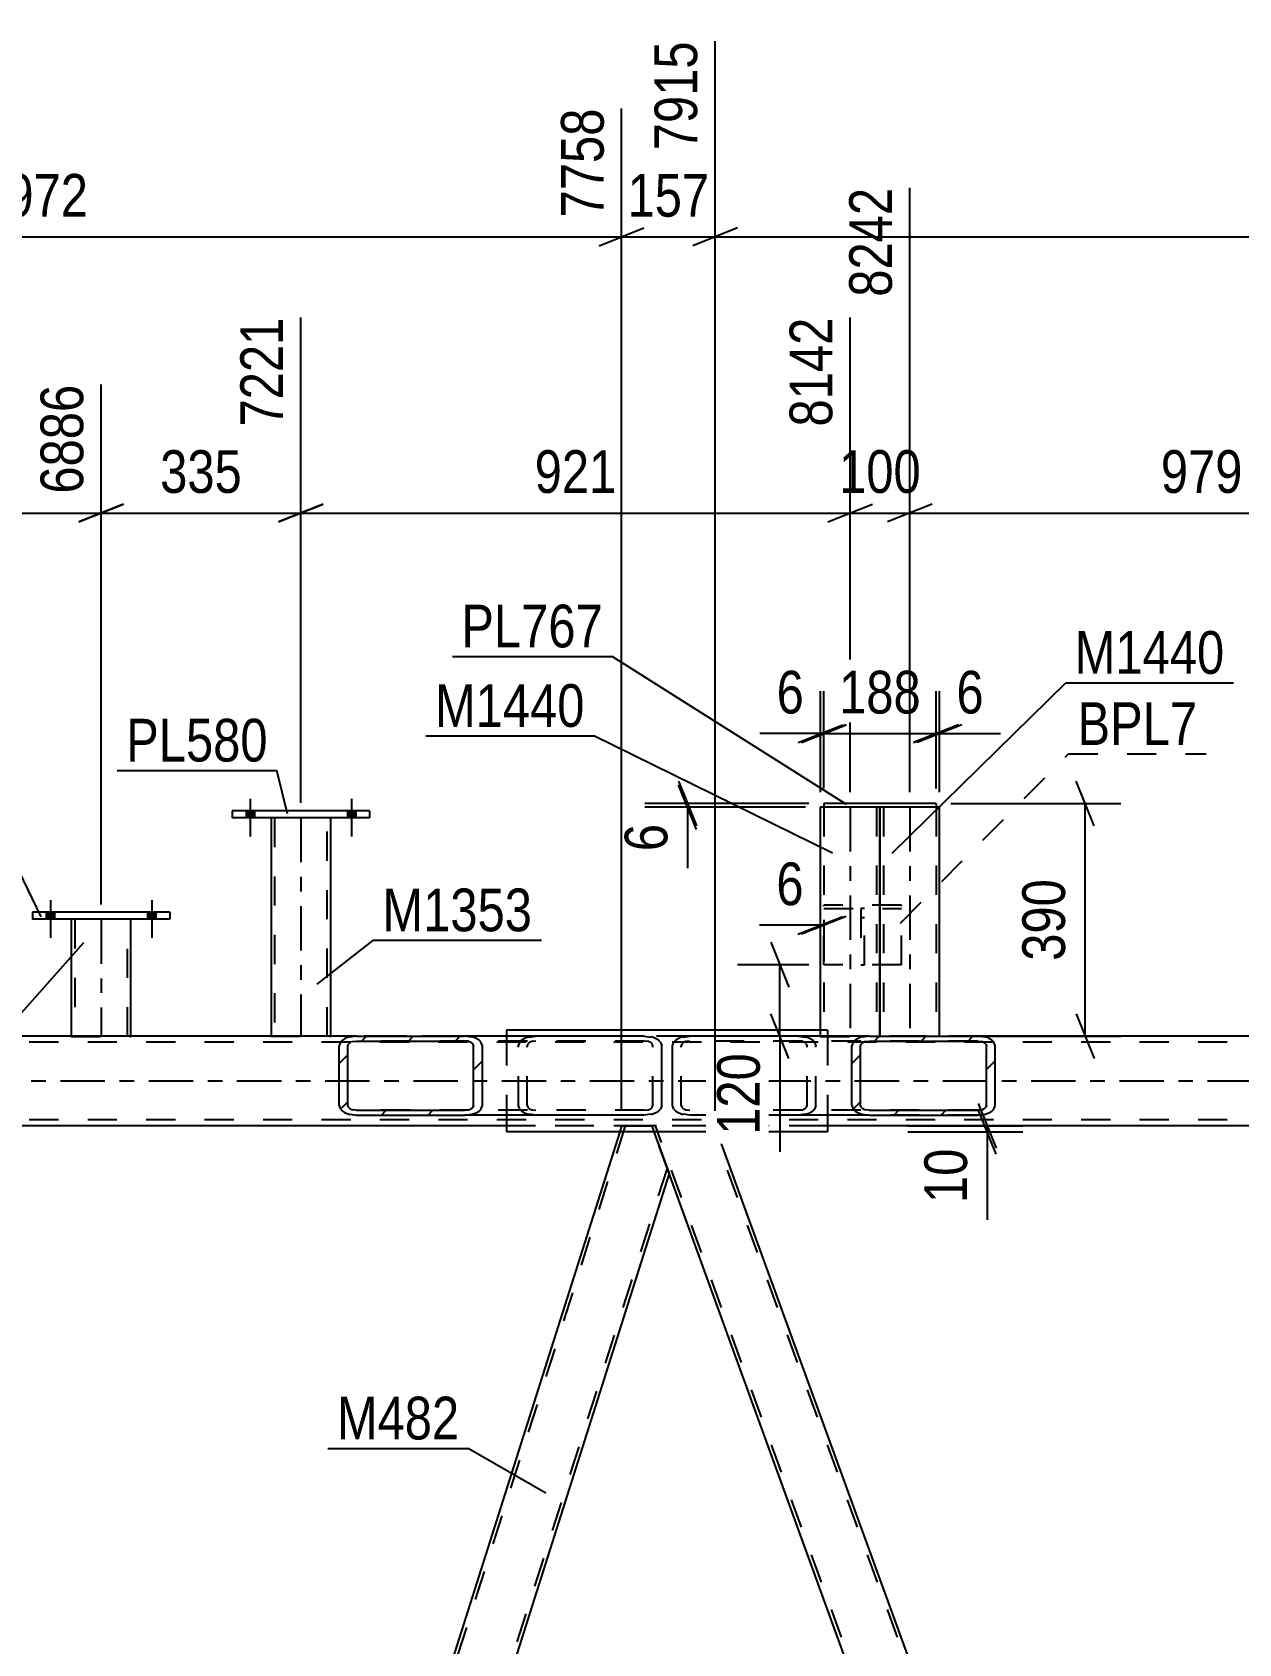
# Model space of a CAD drawing. Header units: millimetres. Extents: x -815 to 374, y -743 to 98.
# Drawn here: x -506.4 to -425.4, y -177.7 to -69.6 of the extents above; entities that cross this region are included whole.
import ezdxf

# ---------------------------------------------------------------- set-up
doc = ezdxf.new("R2010")
doc.units = ezdxf.units.MM
doc.linetypes.add('DXK_LINE_DOT2', pattern=[3.9198, 1.9599, -1.9599])
doc.linetypes.add('DXK_LINE_DOT3', pattern=[5.9187, 2.979, -0.9799, 0.9799, -0.9799])
doc.styles.add('Arial Narrow', font='ARIALN.TTF', dxfattribs={"height": 0.2})

# ---------------------------------------------------------------- blocks, each defined once
blk = doc.blocks.new('Bolt-232933173-46888 - 7159')
at = {"linetype": 'Continuous'}
for points in [[(-504.86, -128.61), (-505.42, -128.61), (-505.42, -129.09), (-504.86, -129.09)], [(-504.86, -128.61), (-505.42, -128.61), (-505.42, -129.09), (-504.86, -129.09)], [(-498.06, -128.61), (-498.62, -128.61), (-498.62, -129.09), (-498.06, -129.09)], [(-498.06, -128.61), (-498.62, -128.61), (-498.62, -129.09), (-498.06, -129.09)]]:
    blk.add_hatch(color=1, dxfattribs=at).paths.add_polyline_path(points)
at = {"color": 1, "linetype": 'Continuous'}
for p, q in [((-505.14, -127.81), (-505.14, -130.33)), ((-505.14, -127.81), (-505.14, -130.33)), ((-498.34, -127.81), (-498.34, -130.33)), ((-498.34, -127.81), (-498.34, -130.33)), ((-505.42, -128.61), (-505.42, -129.09)), ((-505.42, -128.61), (-505.42, -129.09)), ((-504.86, -128.61), (-504.86, -129.09)), ((-504.86, -128.61), (-504.86, -129.09)), ((-498.62, -128.61), (-498.62, -129.09)), ((-498.62, -128.61), (-498.62, -129.09)), ((-498.06, -128.61), (-498.06, -129.09)), ((-498.06, -128.61), (-498.06, -129.09))]:
    blk.add_line(p, q, dxfattribs=at)
blk = doc.blocks.new('Part-232933173-46795 - 7159')
at = {"color": 2, "linetype": 'Continuous'}
for p, q in [((-449.5, -121.57), (-449.5, -136.93)), ((-445.98, -121.57), (-449.42, -121.57)), ((-445.5, -121.57), (-445.98, -121.57)), ((-445.5, -136.93), (-445.5, -121.57))]:
    blk.add_line(p, q, dxfattribs=at)
at = {"color": 7, "linetype": 'DXK_LINE_DOT2'}
for p, q in [((-449.42, -121.57), (-449.5, -121.57)), ((-449.26, -121.57), (-449.26, -136.93)), ((-449.26, -121.57), (-449.24, -121.57)), ((-445.74, -121.57), (-445.74, -136.93)), ((-449.5, -136.93), (-449.5, -136.93)), ((-449.5, -136.93), (-445.5, -136.93)), ((-445.5, -136.93), (-445.5, -136.93)), ((-445.5, -136.93), (-445.5, -136.93))]:
    blk.add_line(p, q, dxfattribs=at)
at = {"color": 7, "linetype": 'DXK_LINE_DOT3'}
blk.add_line((-447.5, -121.57), (-447.5, -136.93), dxfattribs=at)
blk = doc.blocks.new('Part-232933173-7310 - 7159')
at = {"color": 2, "linetype": 'Continuous'}
for p, q in [((-474.55, -136.53), (-474.55, -136.93)), ((-453.01, -136.53), (-474.55, -136.53)), ((-453.01, -136.53), (-453.01, -136.93)), ((-474.55, -142.21), (-474.55, -143.33)), ((-453.01, -142.21), (-453.01, -143.33)), ((-453.01, -143.33), (-474.55, -143.33))]:
    blk.add_line(p, q, dxfattribs=at)
at = {"color": 7, "linetype": 'DXK_LINE_DOT2'}
for p, q in [((-474.55, -136.93), (-474.55, -142.21)), ((-453.01, -136.93), (-453.01, -142.21))]:
    blk.add_line(p, q, dxfattribs=at)
blk = doc.blocks.new('Part-232933173-46830 - 7159')
at = {"color": 2, "linetype": 'Continuous'}
for p, q in [((-453.5, -121.57), (-453.5, -136.53)), ((-453.46, -121.57), (-453.5, -121.57)), ((-449.57, -121.57), (-453.46, -121.57)), ((-449.5, -136.93), (-449.5, -121.57))]:
    blk.add_line(p, q, dxfattribs=at)
at = {"color": 7, "linetype": 'DXK_LINE_DOT2'}
for p, q in [((-453.26, -121.57), (-453.26, -136.94)), ((-453.26, -121.57), (-453.24, -121.57)), ((-449.74, -121.57), (-449.74, -136.94)), ((-449.54, -121.57), (-449.57, -121.57)), ((-449.54, -121.57), (-449.57, -121.57)), ((-449.5, -121.57), (-449.54, -121.57)), ((-449.54, -121.57), (-449.5, -121.57)), ((-453.5, -136.53), (-453.5, -136.94)), ((-453.5, -136.94), (-449.5, -136.94)), ((-449.5, -136.94), (-449.5, -136.93)), ((-449.5, -136.93), (-449.5, -136.94))]:
    blk.add_line(p, q, dxfattribs=at)
at = {"color": 7, "linetype": 'DXK_LINE_DOT3'}
blk.add_line((-451.5, -121.57), (-451.5, -136.94), dxfattribs=at)
blk = doc.blocks.new('Part-232933173-7325 - 7159')
at = {"linetype": 'Continuous'}
h = blk.add_hatch(dxfattribs=at)
h.set_pattern_fill('', scale=0.7, style=0, pattern_type=0)
h.set_pattern_definition([(45, (-451.2945, -141.8167), (-1.57154, 1.57154), [])])
h.paths.add_polyline_path([(-451.38, -141.57), (-451.29, -141.82), (-451.04, -142.02), (-450.66, -142.16), (-450.22, -142.21), (-442.94, -142.21), (-442.49, -142.16), (-442.12, -142.02), (-441.86, -141.82), (-441.78, -141.57), (-441.78, -137.57), (-441.86, -137.33), (-442.12, -137.12), (-442.49, -136.98), (-442.94, -136.93), (-450.22, -136.93), (-450.66, -136.98), (-451.04, -137.12), (-451.29, -137.33), (-451.38, -137.57)])
h.paths.add_polyline_path([(-450.76, -137.45), (-450.63, -137.35), (-450.44, -137.28), (-450.22, -137.25), (-442.94, -137.25), (-442.72, -137.28), (-442.53, -137.35), (-442.4, -137.45), (-442.36, -137.57), (-442.36, -141.57), (-442.4, -141.69), (-442.53, -141.8), (-442.72, -141.87), (-442.94, -141.89), (-450.22, -141.89), (-450.44, -141.87), (-450.63, -141.8), (-450.76, -141.69), (-450.8, -141.57), (-450.8, -137.57)])
at = {"color": 2, "linetype": 'Continuous'}
for p, q in [((-462.69, -136.98), (-462.25, -136.93)), ((-450.22, -136.93), (-462.25, -136.93)), ((-450.22, -136.93), (-450.66, -136.98)), ((-450.22, -136.93), (-442.94, -136.93)), ((-442.49, -136.98), (-442.94, -136.93)), ((-463.41, -137.57), (-463.32, -137.33)), ((-463.41, -141.57), (-463.41, -137.57)), ((-451.29, -137.33), (-451.38, -137.57)), ((-451.38, -141.57), (-451.38, -137.57)), ((-450.8, -137.57), (-450.76, -137.45)), ((-450.8, -141.57), (-450.8, -137.57)), ((-450.44, -137.28), (-450.22, -137.25)), ((-450.22, -137.25), (-442.94, -137.25)), ((-442.94, -137.25), (-442.72, -137.28)), ((-442.4, -137.45), (-442.36, -137.57)), ((-442.36, -141.57), (-442.36, -137.57)), ((-441.78, -137.57), (-441.86, -137.33)), ((-441.78, -141.57), (-441.78, -137.57)), ((-463.32, -141.82), (-463.41, -141.57)), ((-462.25, -142.21), (-462.69, -142.16)), ((-450.22, -142.21), (-462.25, -142.21)), ((-451.38, -141.57), (-451.29, -141.82)), ((-450.76, -141.69), (-450.8, -141.57)), ((-450.66, -142.16), (-450.22, -142.21)), ((-450.22, -141.89), (-450.44, -141.87)), ((-450.22, -141.89), (-442.94, -141.89)), ((-450.22, -142.21), (-442.94, -142.21)), ((-442.72, -141.87), (-442.94, -141.89)), ((-442.94, -142.21), (-442.49, -142.16)), ((-442.36, -141.57), (-442.4, -141.69)), ((-441.86, -141.82), (-441.78, -141.57))]:
    blk.add_line(p, q, dxfattribs=at)
at = {"color": 7, "linetype": 'DXK_LINE_DOT2'}
for p, q in [((-454.97, -136.93), (-454.52, -136.98)), ((-442.94, -136.93), (-450.22, -136.93)), ((-462.79, -137.45), (-462.83, -137.57)), ((-462.83, -141.57), (-462.83, -137.57)), ((-462.25, -137.25), (-462.47, -137.28)), ((-442.94, -137.25), (-462.25, -137.25)), ((-454.75, -137.28), (-454.97, -137.25)), ((-454.39, -137.57), (-454.43, -137.45)), ((-454.39, -141.57), (-454.39, -137.57)), ((-453.89, -137.33), (-453.81, -137.57)), ((-453.81, -141.57), (-453.81, -137.57)), ((-462.83, -141.57), (-462.79, -141.69)), ((-462.47, -141.87), (-462.25, -141.89)), ((-442.94, -141.89), (-462.25, -141.89)), ((-454.97, -141.89), (-454.75, -141.87)), ((-454.52, -142.16), (-454.97, -142.21)), ((-454.43, -141.69), (-454.39, -141.57)), ((-453.81, -141.57), (-453.89, -141.82)), ((-442.94, -142.21), (-450.22, -142.21))]:
    blk.add_line(p, q, dxfattribs=at)
at = {"color": 2, "linetype": 'Continuous'}
for centre, radius, start, end in [((-462.51, -138.05), 1.09, 99.5182, 138.0638), ((-450.48, -138.05), 1.09, 99.5182, 138.0638), ((-442.67, -138.05), 1.09, 41.9363, 80.4819), ((-450.35, -137.81), 0.545, 99.5182, 138.0638), ((-442.81, -137.81), 0.545, 41.9363, 80.4819), ((-462.51, -141.09), 1.09, 221.9363, 260.4819), ((-450.48, -141.09), 1.09, 221.9363, 260.4819), ((-450.35, -141.33), 0.545, 221.9363, 260.4819), ((-442.81, -141.33), 0.545, 279.5182, 318.0638), ((-442.67, -141.09), 1.09, 279.5182, 318.0638)]:
    blk.add_arc(centre, radius, start, end, dxfattribs=at)
at = {"color": 7, "linetype": 'DXK_LINE_DOT2'}
for centre, radius, start, end in [((-454.7, -138.05), 1.09, 41.9363, 80.4819), ((-462.38, -137.81), 0.545, 99.5182, 138.0638), ((-454.84, -137.81), 0.545, 41.9363, 80.4819), ((-462.38, -141.33), 0.545, 221.9363, 260.4819), ((-454.84, -141.33), 0.545, 279.5182, 318.0638), ((-454.7, -141.09), 1.09, 279.5182, 318.0638)]:
    blk.add_arc(centre, radius, start, end, dxfattribs=at)
blk = doc.blocks.new('Part-232933173-7468 - 7159')
at = {"linetype": 'Continuous'}
h = blk.add_hatch(dxfattribs=at)
h.set_pattern_fill('', scale=0.7, style=0, pattern_type=0)
h.set_pattern_definition([(45, (-485.6923, -141.8166), (-1.57154, 1.57154), [])])
h.paths.add_polyline_path([(-485.78, -141.57), (-485.69, -141.82), (-485.44, -142.02), (-485.06, -142.16), (-484.62, -142.21), (-477.34, -142.21), (-476.89, -142.16), (-476.51, -142.02), (-476.26, -141.82), (-476.17, -141.57), (-476.17, -137.57), (-476.26, -137.33), (-476.51, -137.12), (-476.89, -136.98), (-477.34, -136.93), (-484.62, -136.93), (-485.06, -136.98), (-485.44, -137.12), (-485.69, -137.33), (-485.78, -137.57)])
h.paths.add_polyline_path([(-485.15, -137.45), (-485.03, -137.35), (-484.84, -137.28), (-484.62, -137.25), (-477.34, -137.25), (-477.11, -137.28), (-476.93, -137.35), (-476.8, -137.45), (-476.76, -137.57), (-476.76, -141.57), (-476.8, -141.69), (-476.93, -141.8), (-477.11, -141.87), (-477.34, -141.89), (-484.62, -141.89), (-484.84, -141.87), (-485.03, -141.8), (-485.15, -141.69), (-485.2, -141.57), (-485.2, -137.57)])
at = {"color": 2, "linetype": 'Continuous'}
for p, q in [((-484.62, -136.93), (-485.06, -136.98)), ((-484.62, -136.93), (-477.34, -136.93)), ((-465.31, -136.93), (-477.34, -136.93)), ((-476.89, -136.98), (-477.34, -136.93)), ((-465.31, -136.93), (-464.86, -136.98)), ((-485.69, -137.33), (-485.78, -137.57)), ((-485.78, -141.57), (-485.78, -137.57)), ((-485.2, -137.57), (-485.15, -137.45)), ((-485.2, -141.57), (-485.2, -137.57)), ((-484.84, -137.28), (-484.62, -137.25)), ((-484.62, -137.25), (-477.34, -137.25)), ((-477.34, -137.25), (-477.11, -137.28)), ((-476.8, -137.45), (-476.76, -137.57)), ((-476.76, -141.57), (-476.76, -137.57)), ((-476.17, -137.57), (-476.26, -137.33)), ((-476.17, -141.57), (-476.17, -137.57)), ((-464.23, -137.33), (-464.14, -137.57)), ((-464.14, -141.57), (-464.14, -137.57)), ((-485.78, -141.57), (-485.69, -141.82)), ((-485.15, -141.69), (-485.2, -141.57)), ((-485.06, -142.16), (-484.62, -142.21)), ((-484.62, -141.89), (-484.84, -141.87)), ((-484.62, -141.89), (-477.34, -141.89)), ((-484.62, -142.21), (-477.34, -142.21)), ((-477.11, -141.87), (-477.34, -141.89)), ((-477.34, -142.21), (-476.89, -142.16)), ((-465.31, -142.21), (-477.34, -142.21)), ((-476.76, -141.57), (-476.8, -141.69)), ((-476.26, -141.82), (-476.17, -141.57)), ((-464.86, -142.16), (-465.31, -142.21)), ((-464.14, -141.57), (-464.23, -141.82))]:
    blk.add_line(p, q, dxfattribs=at)
at = {"color": 7, "linetype": 'DXK_LINE_DOT2'}
for p, q in [((-477.34, -136.93), (-484.62, -136.93)), ((-473.03, -136.98), (-472.59, -136.93)), ((-465.31, -137.25), (-484.62, -137.25)), ((-473.75, -137.57), (-473.66, -137.33)), ((-473.75, -141.57), (-473.75, -137.57)), ((-473.12, -137.45), (-473.17, -137.57)), ((-473.17, -141.57), (-473.17, -137.57)), ((-472.59, -137.25), (-472.81, -137.28)), ((-465.08, -137.28), (-465.31, -137.25)), ((-464.73, -137.57), (-464.77, -137.45)), ((-464.73, -141.57), (-464.73, -137.57)), ((-465.31, -141.89), (-484.62, -141.89)), ((-484.62, -142.21), (-477.34, -142.21)), ((-473.66, -141.82), (-473.75, -141.57)), ((-473.17, -141.57), (-473.12, -141.69)), ((-472.59, -142.21), (-473.03, -142.16)), ((-472.81, -141.87), (-472.59, -141.89)), ((-465.31, -141.89), (-465.08, -141.87)), ((-464.77, -141.69), (-464.73, -141.57))]:
    blk.add_line(p, q, dxfattribs=at)
at = {"color": 2, "linetype": 'Continuous'}
for centre, radius, start, end in [((-484.88, -138.05), 1.09, 99.5182, 138.0638), ((-477.07, -138.05), 1.09, 41.9363, 80.4819), ((-465.04, -138.05), 1.09, 41.9363, 80.4819), ((-484.75, -137.81), 0.545, 99.5182, 138.0638), ((-477.2, -137.81), 0.545, 41.9363, 80.4819), ((-484.88, -141.09), 1.09, 221.9363, 260.4819), ((-484.75, -141.33), 0.545, 221.9363, 260.4819), ((-477.2, -141.33), 0.545, 279.5182, 318.0638), ((-477.07, -141.09), 1.09, 279.5182, 318.0638), ((-465.04, -141.09), 1.09, 279.5182, 318.0638)]:
    blk.add_arc(centre, radius, start, end, dxfattribs=at)
at = {"color": 7, "linetype": 'DXK_LINE_DOT2'}
for centre, radius, start, end in [((-472.85, -138.05), 1.09, 99.5182, 138.0638), ((-472.72, -137.81), 0.545, 99.5182, 138.0638), ((-465.17, -137.81), 0.545, 41.9363, 80.4819), ((-472.85, -141.09), 1.09, 221.9363, 260.4819), ((-472.72, -141.33), 0.545, 221.9363, 260.4819), ((-465.17, -141.33), 0.545, 279.5182, 318.0638)]:
    blk.add_arc(centre, radius, start, end, dxfattribs=at)
blk = doc.blocks.new('Part-232933173-7353 - 7159')
at = {"color": 7, "linetype": 'DXK_LINE_DOT2'}
for p, q in [((-81.86, -136.93), (-654.89, -136.93)), ((-442.94, -136.93), (-484.62, -136.93)), ((-81.26, -137.33), (-741.87, -137.33)), ((-81.26, -142.53), (-741.87, -142.53)), ((-81.26, -142.93), (-729.95, -142.93)), ((-453.01, -142.93), (-474.55, -142.93))]:
    blk.add_line(p, q, dxfattribs=at)
at = {"color": 2, "linetype": 'Continuous'}
for p, q in [((-484.62, -136.93), (-528.07, -136.93)), ((-399.48, -136.93), (-442.94, -136.93)), ((-474.55, -142.93), (-538.14, -142.93)), ((-389.42, -142.93), (-453.01, -142.93))]:
    blk.add_line(p, q, dxfattribs=at)
at = {"color": 7, "linetype": 'DXK_LINE_DOT3'}
blk.add_line((-81.26, -139.93), (-741.87, -139.93), dxfattribs=at)
blk = doc.blocks.new('Part-232933173-7395 - 7159')
at = {"color": 2, "linetype": 'Continuous'}
for p, q in [((-466.95, -143.33), (-503.55, -258.73)), ((-464.67, -143.33), (-463.65, -146.14)), ((-463.65, -146.14), (-500.24, -261.53))]:
    blk.add_line(p, q, dxfattribs=at)
at = {"color": 7, "linetype": 'DXK_LINE_DOT2'}
for p, q in [((-466.58, -142.93), (-503.41, -259.1)), ((-466.83, -142.93), (-466.95, -143.33)), ((-466.83, -142.93), (-464.81, -142.93)), ((-464.81, -142.93), (-464.67, -143.33)), ((-463.78, -145.77), (-500.62, -261.93))]:
    blk.add_line(p, q, dxfattribs=at)
blk = doc.blocks.new('Part-232933173-7435 - 7159')
at = {"color": 7, "linetype": 'DXK_LINE_DOT2'}
for p, q in [((-460.56, -142.93), (-464.81, -142.93)), ((-463.65, -146.14), (-464.81, -142.93)), ((-421.25, -261.93), (-464.56, -142.93)), ((-417.5, -261.93), (-460.81, -142.93)), ((-460.41, -143.33), (-460.56, -142.93))]:
    blk.add_line(p, q, dxfattribs=at)
at = {"color": 2, "linetype": 'Continuous'}
for p, q in [((-418.41, -258.73), (-460.41, -143.33)), ((-421.65, -261.53), (-463.65, -146.14))]:
    blk.add_line(p, q, dxfattribs=at)
blk = doc.blocks.new('Part-232933173-46798 - 7159')
at = {"color": 2, "linetype": 'Continuous'}
for p, q in [((-490.34, -122.29), (-490.34, -136.93)), ((-486.34, -136.93), (-486.34, -122.29))]:
    blk.add_line(p, q, dxfattribs=at)
at = {"color": 7, "linetype": 'DXK_LINE_DOT2'}
for p, q in [((-486.34, -122.29), (-490.34, -122.29)), ((-490.1, -122.29), (-490.1, -136.93)), ((-486.58, -136.93), (-486.58, -122.29)), ((-490.34, -136.93), (-490.34, -136.93)), ((-490.34, -136.93), (-486.34, -136.93)), ((-486.34, -136.93), (-486.34, -136.93)), ((-486.34, -136.93), (-486.34, -136.93))]:
    blk.add_line(p, q, dxfattribs=at)
at = {"color": 7, "linetype": 'DXK_LINE_DOT3'}
blk.add_line((-488.34, -122.29), (-488.34, -136.93), dxfattribs=at)
blk = doc.blocks.new('Part-232933173-46799 - 7159')
at = {"color": 2, "linetype": 'Continuous'}
for p, q in [((-483.74, -121.81), (-492.94, -121.81)), ((-492.94, -121.81), (-492.94, -122.29)), ((-483.74, -121.81), (-483.74, -122.29)), ((-483.74, -122.29), (-492.94, -122.29))]:
    blk.add_line(p, q, dxfattribs=at)
blk = doc.blocks.new('Part-232933173-46831 - 7159')
at = {"color": 2, "linetype": 'Continuous'}
for p, q in [((-503.74, -129.09), (-503.74, -136.93)), ((-499.74, -136.93), (-499.74, -129.09))]:
    blk.add_line(p, q, dxfattribs=at)
at = {"color": 7, "linetype": 'DXK_LINE_DOT2'}
for p, q in [((-499.74, -129.09), (-503.74, -129.09)), ((-503.5, -129.09), (-503.5, -136.94)), ((-499.98, -136.94), (-499.98, -129.09)), ((-503.74, -136.93), (-503.74, -136.94)), ((-503.74, -136.94), (-499.74, -136.94)), ((-499.74, -136.94), (-499.74, -136.93)), ((-499.74, -136.93), (-499.74, -136.94))]:
    blk.add_line(p, q, dxfattribs=at)
at = {"color": 7, "linetype": 'DXK_LINE_DOT3'}
blk.add_line((-501.74, -129.09), (-501.74, -136.94), dxfattribs=at)
blk = doc.blocks.new('Part-232933173-46832 - 7159')
at = {"color": 2, "linetype": 'Continuous'}
for p, q in [((-497.14, -128.61), (-506.34, -128.61)), ((-506.34, -128.61), (-506.34, -129.09)), ((-497.14, -129.09), (-506.34, -129.09)), ((-497.14, -128.61), (-497.14, -129.09))]:
    blk.add_line(p, q, dxfattribs=at)
blk = doc.blocks.new('Part-232933173-46852 - 7159')
at = {"color": 2, "linetype": 'Continuous'}
for p, q in [((-445.74, -121.33), (-453.26, -121.33)), ((-453.26, -121.33), (-453.26, -121.57)), ((-449.42, -121.57), (-449.57, -121.57)), ((-445.74, -121.33), (-445.74, -121.57))]:
    blk.add_line(p, q, dxfattribs=at)
at = {"color": 7, "linetype": 'DXK_LINE_DOT2'}
for p, q in [((-449.57, -121.57), (-453.26, -121.57)), ((-445.74, -121.57), (-449.42, -121.57))]:
    blk.add_line(p, q, dxfattribs=at)
blk = doc.blocks.new('Part-232933173-46853 - 7159')
at = {"color": 7, "linetype": 'DXK_LINE_DOT2'}
for p, q in [((-448.06, -128.13), (-453.26, -128.13)), ((-453.26, -132.13), (-453.26, -128.13)), ((-453.26, -128.37), (-448.06, -128.37)), ((-448.06, -132.13), (-448.06, -128.13)), ((-448.06, -132.13), (-453.26, -132.13))]:
    blk.add_line(p, q, dxfattribs=at)
blk = doc.blocks.new('Part-232933173-46854 - 7159')
at = {"color": 7, "linetype": 'DXK_LINE_DOT2'}
for p, q in [((-450.54, -128.37), (-450.78, -128.37)), ((-450.78, -128.37), (-450.78, -132.13)), ((-450.54, -132.13), (-450.54, -128.37)), ((-450.78, -128.97), (-450.54, -128.97)), ((-450.78, -132.13), (-450.54, -132.13))]:
    blk.add_line(p, q, dxfattribs=at)
blk = doc.blocks.new('Bolt-232933173-46873 - 7159')
at = {"linetype": 'Continuous'}
for points in [[(-491.46, -121.81), (-492.02, -121.81), (-492.02, -122.29), (-491.46, -122.29)], [(-491.46, -121.81), (-492.02, -121.81), (-492.02, -122.29), (-491.46, -122.29)], [(-484.66, -121.81), (-485.22, -121.81), (-485.22, -122.29), (-484.66, -122.29)], [(-484.66, -121.81), (-485.22, -121.81), (-485.22, -122.29), (-484.66, -122.29)]]:
    blk.add_hatch(color=1, dxfattribs=at).paths.add_polyline_path(points)
at = {"color": 1, "linetype": 'Continuous'}
for p, q in [((-492.02, -121.81), (-492.02, -122.29)), ((-492.02, -121.81), (-492.02, -122.29)), ((-491.74, -121.01), (-491.74, -123.53)), ((-491.74, -121.01), (-491.74, -123.53)), ((-491.46, -121.81), (-491.46, -122.29)), ((-491.46, -121.81), (-491.46, -122.29)), ((-485.22, -121.81), (-485.22, -122.29)), ((-485.22, -121.81), (-485.22, -122.29)), ((-484.94, -121.01), (-484.94, -123.53)), ((-484.94, -121.01), (-484.94, -123.53)), ((-484.66, -121.81), (-484.66, -122.29)), ((-484.66, -121.81), (-484.66, -122.29))]:
    blk.add_line(p, q, dxfattribs=at)
blk = doc.blocks.new('StraightDimension-232933173-57652 - 7159')
at = {"color": 7, "linetype": 'Continuous'}
for p, q in [((-447.5, -120.57), (-447.5, -80.04)), ((-451.5, -120.57), (-451.5, -88.74)), ((-453, -102.45), (-450, -101.25)), ((-446, -101.25), (-449, -102.45)), ((-451.5, -101.85), (-447.5, -101.85))]:
    blk.add_line(p, q, dxfattribs=at)
at = {"color": 0, "linetype": 'Continuous'}
blk.add_wipeout([(-448.1, -79.44), (-452.3, -79.44), (-452.3, -87.95), (-448.1, -87.95)], dxfattribs=at)
at = {"color": 3, "linetype": 'Continuous', "style": 'Arial Narrow'}
blk.add_text('8242', height=2.863, rotation=90.0002, dxfattribs=at).set_placement((-448.7, -87.35))
at = {"color": 0}
blk.add_wipeout([(-446.16, -101.1), (-446.16, -96.9), (-452.84, -96.9), (-452.84, -101.1)], dxfattribs=at)
at = {"color": 3, "style": 'Arial Narrow'}
blk.add_text('100', height=2.863, dxfattribs=at).set_placement((-452.24, -100.5))
blk = doc.blocks.new('StraightDimension-232933173-57654 - 7159')
at = {"color": 7, "linetype": 'Continuous'}
for p, q in [((-488.34, -121.29), (-488.34, -88.74)), ((-501.74, -128.09), (-501.74, -93.24)), ((-500.24, -101.25), (-503.24, -102.45)), ((-489.84, -102.45), (-486.84, -101.25)), ((-501.74, -101.85), (-488.34, -101.85))]:
    blk.add_line(p, q, dxfattribs=at)
at = {"color": 0}
blk.add_wipeout([(-491.7, -101.1), (-491.7, -96.9), (-498.38, -96.9), (-498.38, -101.1)], dxfattribs=at)
at = {"color": 3, "style": 'Arial Narrow'}
blk.add_text('335', height=2.863, dxfattribs=at).set_placement((-497.78, -100.5))
at = {"color": 0, "linetype": 'Continuous'}
blk.add_wipeout([(-488.94, -88.14), (-493.14, -88.14), (-493.14, -96.65), (-488.94, -96.65)], dxfattribs=at)
at = {"color": 3, "linetype": 'Continuous', "style": 'Arial Narrow'}
blk.add_text('7221', height=2.863, rotation=90.0002, dxfattribs=at).set_placement((-489.54, -96.05))
blk = doc.blocks.new('StraightDimension-232933173-57653 - 7159')
at = {"color": 7, "linetype": 'Continuous'}
for p, q in [((-488.34, -121.29), (-488.34, -88.74)), ((-451.5, -120.57), (-451.5, -88.74)), ((-486.84, -101.25), (-489.84, -102.45)), ((-453, -102.45), (-450, -101.25)), ((-488.34, -101.85), (-451.5, -101.85))]:
    blk.add_line(p, q, dxfattribs=at)
at = {"color": 0, "linetype": 'Continuous'}
blk.add_wipeout([(-452.1, -88.14), (-456.3, -88.14), (-456.3, -96.65), (-452.1, -96.65)], dxfattribs=at)
at = {"color": 0}
blk.add_wipeout([(-466.58, -101.1), (-466.58, -96.9), (-473.26, -96.9), (-473.26, -101.1)], dxfattribs=at)
at = {"color": 3, "linetype": 'Continuous', "style": 'Arial Narrow'}
blk.add_text('8142', height=2.863, rotation=90.0002, dxfattribs=at).set_placement((-452.7, -96.05))
at = {"color": 3, "style": 'Arial Narrow'}
blk.add_text('921', height=2.863, dxfattribs=at).set_placement((-472.66, -100.5))
blk = doc.blocks.new('StraightDimension-232933173-58269 - 7159')
at = {"color": 7, "linetype": 'Continuous'}
for p, q in [((-453.48, -120.57), (-453.48, -113.79)), ((-453.26, -120.33), (-453.26, -113.79)), ((-453.48, -116.64), (-457.56, -116.64)), ((-453.48, -116.64), (-457.56, -116.64)), ((-454.98, -117.24), (-451.98, -116.04)), ((-451.76, -116.04), (-454.76, -117.24)), ((-453.48, -116.64), (-453.26, -116.64))]:
    blk.add_line(p, q, dxfattribs=at)
at = {"color": 0}
blk.add_wipeout([(-454.01, -115.89), (-454.01, -111.69), (-457.03, -111.69), (-457.03, -115.89)], dxfattribs=at)
at = {"color": 3, "style": 'Arial Narrow'}
blk.add_text('6', height=2.86, dxfattribs=at).set_placement((-456.43, -115.29))
blk = doc.blocks.new('StraightDimension-232933173-58268 - 7159')
at = {"color": 7, "linetype": 'Continuous'}
for p, q in [((-453.26, -120.33), (-453.26, -113.79)), ((-445.74, -120.33), (-445.74, -113.79)), ((-454.76, -117.24), (-451.76, -116.04)), ((-453.26, -116.64), (-445.74, -116.64)), ((-444.24, -116.04), (-447.24, -117.24))]:
    blk.add_line(p, q, dxfattribs=at)
at = {"color": 0}
blk.add_wipeout([(-446.16, -115.89), (-446.16, -111.69), (-452.84, -111.69), (-452.84, -115.89)], dxfattribs=at)
at = {"color": 3, "style": 'Arial Narrow'}
blk.add_text('188', height=2.863, dxfattribs=at).set_placement((-452.24, -115.29))
blk = doc.blocks.new('StraightDimension-232933173-58292 - 7159')
at = {"color": 7, "linetype": 'Continuous'}
for p, q in [((-463.01, -119.83), (-461.81, -122.83)), ((-461.81, -123.07), (-463.01, -120.07)), ((-454.26, -121.33), (-465.26, -121.33)), ((-454.5, -121.57), (-465.26, -121.57)), ((-462.41, -121.57), (-462.41, -121.33)), ((-462.41, -121.57), (-462.41, -125.65)), ((-462.41, -121.57), (-462.41, -125.65))]:
    blk.add_line(p, q, dxfattribs=at)
at = {"color": 0}
blk.add_wipeout([(-463.16, -122.1), (-467.36, -122.1), (-467.36, -125.12), (-463.16, -125.12)], dxfattribs=at)
at = {"color": 3, "style": 'Arial Narrow'}
blk.add_text('6', height=2.86, rotation=90.0002, dxfattribs=at).set_placement((-463.76, -124.52))
blk = doc.blocks.new('StraightDimension-232933173-58303 - 7159')
at = {"color": 7, "linetype": 'Continuous'}
for p, q in [((-453.5, -129.49), (-457.58, -129.49)), ((-453.5, -129.49), (-457.58, -129.49)), ((-455, -130.09), (-452, -128.89)), ((-451.76, -128.89), (-454.76, -130.09)), ((-453.5, -129.13), (-453.5, -131.89)), ((-453.5, -129.49), (-453.26, -129.49)), ((-453.26, -129.13), (-453.26, -131.89))]:
    blk.add_line(p, q, dxfattribs=at)
at = {"color": 0}
blk.add_wipeout([(-454.02, -128.74), (-454.02, -124.54), (-457.05, -124.54), (-457.05, -128.74)], dxfattribs=at)
at = {"color": 3, "style": 'Arial Narrow'}
blk.add_text('6', height=2.86, dxfattribs=at).set_placement((-456.45, -128.14))
blk = doc.blocks.new('StraightDimension-232933173-58313 - 7159')
at = {"color": 7, "linetype": 'Continuous'}
for p, q in [((-456.81, -130.63), (-455.61, -133.63)), ((-454.26, -132.13), (-459.06, -132.13)), ((-456.21, -136.93), (-456.21, -132.13)), ((-455.61, -138.43), (-456.81, -135.43)), ((-454.5, -136.93), (-459.06, -136.93)), ((-456.21, -136.93), (-456.21, -144.67)), ((-456.21, -136.93), (-456.21, -144.67))]:
    blk.add_line(p, q, dxfattribs=at)
at = {"color": 0}
blk.add_wipeout([(-456.96, -137.46), (-461.16, -137.46), (-461.16, -144.14), (-456.96, -144.14)], dxfattribs=at)
at = {"color": 3, "style": 'Arial Narrow'}
blk.add_text('120', height=2.863, rotation=90.0002, dxfattribs=at).set_placement((-457.56, -143.54))
blk = doc.blocks.new('StraightDimension-232933173-37576 - 7159')
at = {"color": 7, "linetype": 'Continuous'}
for p, q in [((-460.56, -141.93), (-460.56, -70.22)), ((-466.83, -141.93), (-466.83, -74.72)), ((-468.33, -83.93), (-465.33, -82.73)), ((-459.06, -82.73), (-462.06, -83.93)), ((-466.83, -83.33), (-460.56, -83.33))]:
    blk.add_line(p, q, dxfattribs=at)
at = {"color": 0}
blk.add_wipeout([(-460.35, -82.58), (-460.35, -78.38), (-467.03, -78.38), (-467.03, -82.58)], dxfattribs=at)
at = {"color": 3, "style": 'Arial Narrow'}
blk.add_text('157', height=2.863, dxfattribs=at).set_placement((-466.43, -81.98))
at = {"color": 0, "linetype": 'Continuous'}
blk.add_wipeout([(-461.16, -69.62), (-465.36, -69.62), (-465.36, -78.13), (-461.16, -78.13)], dxfattribs=at)
at = {"color": 3, "linetype": 'Continuous', "style": 'Arial Narrow'}
blk.add_text('7915', height=2.863, rotation=90.0002, dxfattribs=at).set_placement((-461.76, -77.53))
blk = doc.blocks.new('StraightDimension-232933173-37575 - 7159')
at = {"color": 7, "linetype": 'Continuous'}
for p, q in [((-460.56, -141.93), (-460.56, -70.22)), ((-381.69, -141.93), (-381.69, -74.72)), ((-459.06, -82.73), (-462.06, -83.93)), ((-383.19, -83.93), (-380.19, -82.73)), ((-460.56, -83.33), (-381.69, -83.33))]:
    blk.add_line(p, q, dxfattribs=at)
at = {"color": 0}
blk.add_wipeout([(-416.87, -82.58), (-416.87, -78.38), (-425.38, -78.38), (-425.38, -82.58)], dxfattribs=at)
at = {"color": 3, "style": 'Arial Narrow'}
blk.add_text('1972', height=2.863, dxfattribs=at).set_placement((-424.78, -81.98))
at = {"color": 0, "linetype": 'Continuous'}
blk.add_wipeout([(-382.29, -74.12), (-386.49, -74.12), (-386.49, -82.63), (-382.29, -82.63)], dxfattribs=at)
at = {"color": 3, "linetype": 'Continuous', "style": 'Arial Narrow'}
blk.add_text('9887', height=2.863, rotation=90.0002, dxfattribs=at).set_placement((-382.89, -82.03))
blk = doc.blocks.new('StraightDimension-232933173-37577 - 7159')
at = {"color": 7, "linetype": 'Continuous'}
for p, q in [((-545.69, -141.93), (-545.69, -70.22)), ((-466.83, -141.93), (-466.83, -74.72)), ((-544.19, -82.73), (-547.19, -83.93)), ((-468.33, -83.93), (-465.33, -82.73)), ((-545.69, -83.33), (-466.83, -83.33))]:
    blk.add_line(p, q, dxfattribs=at)
at = {"color": 0}
blk.add_wipeout([(-502, -82.58), (-502, -78.38), (-510.52, -78.38), (-510.52, -82.58)], dxfattribs=at)
at = {"color": 3, "style": 'Arial Narrow'}
blk.add_text('1972', height=2.863, dxfattribs=at).set_placement((-509.92, -81.98))
at = {"color": 0, "linetype": 'Continuous'}
blk.add_wipeout([(-467.43, -74.12), (-471.63, -74.12), (-471.63, -82.63), (-467.43, -82.63)], dxfattribs=at)
at = {"color": 3, "linetype": 'Continuous', "style": 'Arial Narrow'}
blk.add_text('7758', height=2.863, rotation=90.0002, dxfattribs=at).set_placement((-468.03, -82.03))
blk = doc.blocks.new('StraightDimension-232933173-58331 - 7159')
at = {"color": 7, "linetype": 'Continuous'}
for p, q in [((-435.14, -122.83), (-436.34, -119.83)), ((-444.74, -121.33), (-433.34, -121.33)), ((-435.74, -136.93), (-435.74, -121.33)), ((-436.34, -135.43), (-435.14, -138.43)), ((-444.74, -136.93), (-433.34, -136.93))]:
    blk.add_line(p, q, dxfattribs=at)
at = {"color": 0}
blk.add_wipeout([(-436.49, -125.79), (-440.69, -125.79), (-440.69, -132.47), (-436.49, -132.47)], dxfattribs=at)
at = {"color": 3, "style": 'Arial Narrow'}
blk.add_text('390', height=2.863, rotation=90.0002, dxfattribs=at).set_placement((-437.09, -131.87))
blk = doc.blocks.new('StraightDimension-232933173-38573 - 7159')
at = {"color": 7, "linetype": 'Continuous'}
for p, q in [((-442.91, -141.43), (-441.71, -144.43)), ((-441.71, -144.83), (-442.91, -141.83)), ((-447.64, -142.93), (-439.91, -142.93)), ((-447.64, -143.33), (-439.91, -143.33)), ((-442.31, -143.33), (-442.31, -142.93)), ((-442.31, -143.33), (-442.31, -149.24)), ((-442.31, -143.33), (-442.31, -149.24))]:
    blk.add_line(p, q, dxfattribs=at)
at = {"color": 0}
blk.add_wipeout([(-443.06, -143.86), (-447.26, -143.86), (-447.26, -148.71), (-443.06, -148.71)], dxfattribs=at)
at = {"color": 3, "style": 'Arial Narrow'}
blk.add_text('10', height=2.863, rotation=90.0002, dxfattribs=at).set_placement((-443.66, -148.11))
blk = doc.blocks.new('StraightDimension-232933173-57651 - 7159')
at = {"color": 7, "linetype": 'Continuous'}
for p, q in [((-447.5, -120.57), (-447.5, -80.04)), ((-408.34, -121.29), (-408.34, -93.24)), ((-446, -101.25), (-449, -102.45)), ((-409.84, -102.45), (-406.84, -101.25)), ((-447.5, -101.85), (-408.34, -101.85))]:
    blk.add_line(p, q, dxfattribs=at)
at = {"color": 0}
blk.add_wipeout([(-424.58, -101.1), (-424.58, -96.9), (-431.26, -96.9), (-431.26, -101.1)], dxfattribs=at)
at = {"color": 3, "style": 'Arial Narrow'}
blk.add_text('979', height=2.863, dxfattribs=at).set_placement((-430.66, -100.5))
at = {"color": 0, "linetype": 'Continuous'}
blk.add_wipeout([(-408.94, -92.64), (-413.14, -92.64), (-413.14, -101.15), (-408.94, -101.15)], dxfattribs=at)
at = {"color": 3, "linetype": 'Continuous', "style": 'Arial Narrow'}
blk.add_text('9221', height=2.863, rotation=90.0002, dxfattribs=at).set_placement((-409.54, -100.55))
blk = doc.blocks.new('StraightDimension-232933173-57655 - 7159')
at = {"color": 7, "linetype": 'Continuous'}
for p, q in [((-528.34, -121.29), (-528.34, -93.24)), ((-501.74, -128.09), (-501.74, -93.24)), ((-526.84, -101.25), (-529.84, -102.45)), ((-503.24, -102.45), (-500.24, -101.25)), ((-528.34, -101.85), (-501.74, -101.85))]:
    blk.add_line(p, q, dxfattribs=at)
at = {"color": 0}
blk.add_wipeout([(-511.7, -101.1), (-511.7, -96.9), (-518.38, -96.9), (-518.38, -101.1)], dxfattribs=at)
at = {"color": 3, "style": 'Arial Narrow'}
blk.add_text('665', height=2.863, dxfattribs=at).set_placement((-517.78, -100.5))
at = {"color": 0, "linetype": 'Continuous'}
blk.add_wipeout([(-502.34, -92.64), (-506.54, -92.64), (-506.54, -101.15), (-502.34, -101.15)], dxfattribs=at)
at = {"color": 3, "linetype": 'Continuous', "style": 'Arial Narrow'}
blk.add_text('6886', height=2.863, rotation=90.0002, dxfattribs=at).set_placement((-502.94, -100.55))
blk = doc.blocks.new('StraightDimension-232933173-58267 - 7159')
at = {"color": 7, "linetype": 'Continuous'}
for p, q in [((-445.74, -120.33), (-445.74, -113.79)), ((-445.5, -120.57), (-445.5, -113.79)), ((-447.24, -117.24), (-444.24, -116.04)), ((-444, -116.04), (-447, -117.24)), ((-445.74, -116.64), (-445.5, -116.64)), ((-445.5, -116.64), (-441.42, -116.64)), ((-445.5, -116.64), (-441.42, -116.64))]:
    blk.add_line(p, q, dxfattribs=at)
at = {"color": 0}
blk.add_wipeout([(-441.95, -115.89), (-441.95, -111.69), (-444.97, -111.69), (-444.97, -115.89)], dxfattribs=at)
at = {"color": 3, "style": 'Arial Narrow'}
blk.add_text('6', height=2.86, dxfattribs=at).set_placement((-444.37, -115.29))
blk = doc.blocks.new('Mark-232933173-58229 - 7159')
at = {"color": 30, "linetype": 'Continuous'}
for p, q in [((-448.69, -124.66), (-437.04, -113.23)), ((-437.04, -113.23), (-425.79, -113.23))]:
    blk.add_line(p, q, dxfattribs=at)
at = {"color": 0}
blk.add_wipeout([(-426.39, -112.63), (-426.39, -109.63), (-436.44, -109.63), (-436.44, -112.63)], dxfattribs=at)
blk.add_wipeout([(-426.39, -112.63), (-426.39, -109.63), (-436.44, -109.63), (-436.44, -112.63)], dxfattribs=at)
at = {"color": 3, "style": 'Arial Narrow'}
blk.add_text('M1440', height=2.863, dxfattribs=at).set_placement((-436.44, -112.63))
blk = doc.blocks.new('Mark-232933173-58323 - 7159')
at = {"color": 30, "linetype": 'DXK_LINE_DOT2'}
for p, q in [((-448.12, -129.34), (-436.85, -118)), ((-436.85, -118), (-427.61, -118))]:
    blk.add_line(p, q, dxfattribs=at)
at = {"color": 0}
blk.add_wipeout([(-428.21, -117.4), (-428.21, -114.4), (-436.25, -114.4), (-436.25, -117.4)], dxfattribs=at)
blk.add_wipeout([(-428.21, -117.4), (-428.21, -114.4), (-436.25, -114.4), (-436.25, -117.4)], dxfattribs=at)
at = {"color": 3, "style": 'Arial Narrow'}
blk.add_text('BPL7', height=2.863, dxfattribs=at).set_placement((-436.25, -117.4))
blk = doc.blocks.new('Mark-232933173-7391 - 7159')
at = {"color": 30, "linetype": 'Continuous'}
for p in [(-486.53, -164.56), (-471.91, -167.56)]:
    blk.add_line(p, (-477.11, -164.56), dxfattribs=at)
at = {"color": 0}
blk.add_wipeout([(-477.71, -163.96), (-477.71, -160.96), (-485.93, -160.96), (-485.93, -163.96)], dxfattribs=at)
blk.add_wipeout([(-477.71, -163.96), (-477.71, -160.96), (-485.93, -160.96), (-485.93, -163.96)], dxfattribs=at)
at = {"color": 3, "style": 'Arial Narrow'}
blk.add_text('M482', height=2.863, dxfattribs=at).set_placement((-485.93, -163.96))
blk = doc.blocks.new('Mark-232933173-58205 - 7159')
at = {"color": 30, "linetype": 'Continuous'}
for p in [(-518.82, -124.06), (-505.77, -128.93)]:
    blk.add_line(p, (-508.12, -124.06), dxfattribs=at)
at = {"color": 0}
blk.add_wipeout([(-508.72, -123.46), (-508.72, -120.46), (-518.22, -120.46), (-518.22, -123.46)], dxfattribs=at)
blk.add_wipeout([(-508.72, -123.46), (-508.72, -120.46), (-518.22, -120.46), (-518.22, -123.46)], dxfattribs=at)
at = {"color": 3, "style": 'Arial Narrow'}
blk.add_text('PL580', height=2.863, dxfattribs=at).set_placement((-518.22, -123.46))
blk = doc.blocks.new('Mark-232933173-58235 - 7159')
at = {"color": 30, "linetype": 'Continuous'}
for p in [(-478.18, -111.46), (-451.74, -121.39)]:
    blk.add_line(p, (-467.47, -111.46), dxfattribs=at)
at = {"color": 0}
blk.add_wipeout([(-468.07, -110.86), (-468.07, -107.86), (-477.58, -107.86), (-477.58, -110.86)], dxfattribs=at)
blk.add_wipeout([(-468.07, -110.86), (-468.07, -107.86), (-477.58, -107.86), (-477.58, -110.86)], dxfattribs=at)
at = {"color": 3, "style": 'Arial Narrow'}
blk.add_text('PL767', height=2.863, dxfattribs=at).set_placement((-477.58, -110.86))
blk = doc.blocks.new('Mark-232933173-58202 - 7159')
at = {"color": 30, "linetype": 'Continuous'}
for p in [(-502.93, -130.67), (-518.69, -135.77)]:
    blk.add_line(p, (-507.44, -135.77), dxfattribs=at)
at = {"color": 0}
blk.add_wipeout([(-508.04, -135.17), (-508.04, -132.17), (-518.09, -132.17), (-518.09, -135.17)], dxfattribs=at)
blk.add_wipeout([(-508.04, -135.17), (-508.04, -132.17), (-518.09, -132.17), (-518.09, -135.17)], dxfattribs=at)
at = {"color": 3, "style": 'Arial Narrow'}
blk.add_text('M1362', height=2.863, dxfattribs=at).set_placement((-518.09, -135.17))
blk = doc.blocks.new('Mark-232933173-58217 - 7159')
at = {"color": 30, "linetype": 'Continuous'}
for p, q in [((-487.26, -133.44), (-483.47, -130.49)), ((-483.47, -130.49), (-472.21, -130.49))]:
    blk.add_line(p, q, dxfattribs=at)
at = {"color": 0}
blk.add_wipeout([(-472.81, -129.89), (-472.81, -126.89), (-482.87, -126.89), (-482.87, -129.89)], dxfattribs=at)
blk.add_wipeout([(-472.81, -129.89), (-472.81, -126.89), (-482.87, -126.89), (-482.87, -129.89)], dxfattribs=at)
at = {"color": 3, "style": 'Arial Narrow'}
blk.add_text('M1353', height=2.863, dxfattribs=at).set_placement((-482.87, -129.89))
blk = doc.blocks.new('Mark-232933173-58220 - 7159')
at = {"color": 30, "linetype": 'Continuous'}
for p in [(-500.66, -119.11), (-489.23, -122.02)]:
    blk.add_line(p, (-489.96, -119.11), dxfattribs=at)
at = {"color": 0}
blk.add_wipeout([(-490.56, -118.51), (-490.56, -115.51), (-500.06, -115.51), (-500.06, -118.51)], dxfattribs=at)
blk.add_wipeout([(-490.56, -118.51), (-490.56, -115.51), (-500.06, -115.51), (-500.06, -118.51)], dxfattribs=at)
at = {"color": 3, "style": 'Arial Narrow'}
blk.add_text('PL580', height=2.863, dxfattribs=at).set_placement((-500.06, -118.51))
blk = doc.blocks.new('Mark-232933173-58232 - 7159')
at = {"color": 30, "linetype": 'Continuous'}
for p in [(-479.95, -116.79), (-452.69, -124.66)]:
    blk.add_line(p, (-468.7, -116.79), dxfattribs=at)
at = {"color": 0}
blk.add_wipeout([(-469.3, -116.19), (-469.3, -113.19), (-479.35, -113.19), (-479.35, -116.19)], dxfattribs=at)
blk.add_wipeout([(-469.3, -116.19), (-469.3, -113.19), (-479.35, -113.19), (-479.35, -116.19)], dxfattribs=at)
at = {"color": 3, "style": 'Arial Narrow'}
blk.add_text('M1440', height=2.863, dxfattribs=at).set_placement((-479.35, -116.19))

msp = doc.modelspace()

# ---------------------------------------------------------------- block references
for name in ['StraightDimension-232933173-57652 - 7159', 'Part-232933173-46799 - 7159', 'Bolt-232933173-46873 - 7159', 'Part-232933173-46830 - 7159', 'Part-232933173-46852 - 7159', 'Part-232933173-46795 - 7159', 'Part-232933173-46798 - 7159', 'Bolt-232933173-46888 - 7159', 'Part-232933173-46853 - 7159', 'Part-232933173-46854 - 7159', 'Part-232933173-46832 - 7159', 'Part-232933173-46831 - 7159', 'Part-232933173-7353 - 7159', 'Part-232933173-7468 - 7159', 'Part-232933173-7310 - 7159', 'Part-232933173-7325 - 7159', 'Part-232933173-7395 - 7159', 'Part-232933173-7435 - 7159']:
    msp.add_blockref(name, (0, 0))

# ---------------------------------------------------------------- next in the draw order: block references
for name in ['StraightDimension-232933173-57654 - 7159', 'Mark-232933173-7391 - 7159']:
    msp.add_blockref(name, (0, 0))

# ---------------------------------------------------------------- next in the draw order: block references
msp.add_blockref('StraightDimension-232933173-57653 - 7159', (0, 0))

# ---------------------------------------------------------------- next in the draw order: block references
msp.add_blockref('StraightDimension-232933173-58269 - 7159', (0, 0))

# ---------------------------------------------------------------- next in the draw order: block references
msp.add_blockref('StraightDimension-232933173-58268 - 7159', (0, 0))

# ---------------------------------------------------------------- next in the draw order: block references
msp.add_blockref('StraightDimension-232933173-58292 - 7159', (0, 0))

# ---------------------------------------------------------------- next in the draw order: block references
msp.add_blockref('StraightDimension-232933173-58303 - 7159', (0, 0))

# ---------------------------------------------------------------- next in the draw order: block references
msp.add_blockref('StraightDimension-232933173-58313 - 7159', (0, 0))

# ---------------------------------------------------------------- next in the draw order: block references
msp.add_blockref('StraightDimension-232933173-37576 - 7159', (0, 0))

# ---------------------------------------------------------------- next in the draw order: block references
for name in ['StraightDimension-232933173-37577 - 7159', 'StraightDimension-232933173-37575 - 7159']:
    msp.add_blockref(name, (0, 0))

# ---------------------------------------------------------------- next in the draw order: block references
for name in ['StraightDimension-232933173-57655 - 7159', 'Mark-232933173-58235 - 7159', 'StraightDimension-232933173-58331 - 7159', 'Mark-232933173-58217 - 7159', 'Mark-232933173-58202 - 7159', 'StraightDimension-232933173-38573 - 7159']:
    msp.add_blockref(name, (0, 0))

# ---------------------------------------------------------------- next in the draw order: block references
for name in ['StraightDimension-232933173-57651 - 7159', 'Mark-232933173-58232 - 7159', 'Mark-232933173-58220 - 7159', 'Mark-232933173-58205 - 7159']:
    msp.add_blockref(name, (0, 0))

# ---------------------------------------------------------------- next in the draw order: block references
msp.add_blockref('StraightDimension-232933173-58267 - 7159', (0, 0))

# ---------------------------------------------------------------- next in the draw order: block references
msp.add_blockref('Mark-232933173-58229 - 7159', (0, 0))

# ---------------------------------------------------------------- next in the draw order: block references
msp.add_blockref('Mark-232933173-58323 - 7159', (0, 0))

doc.saveas('drawing.dxf')
